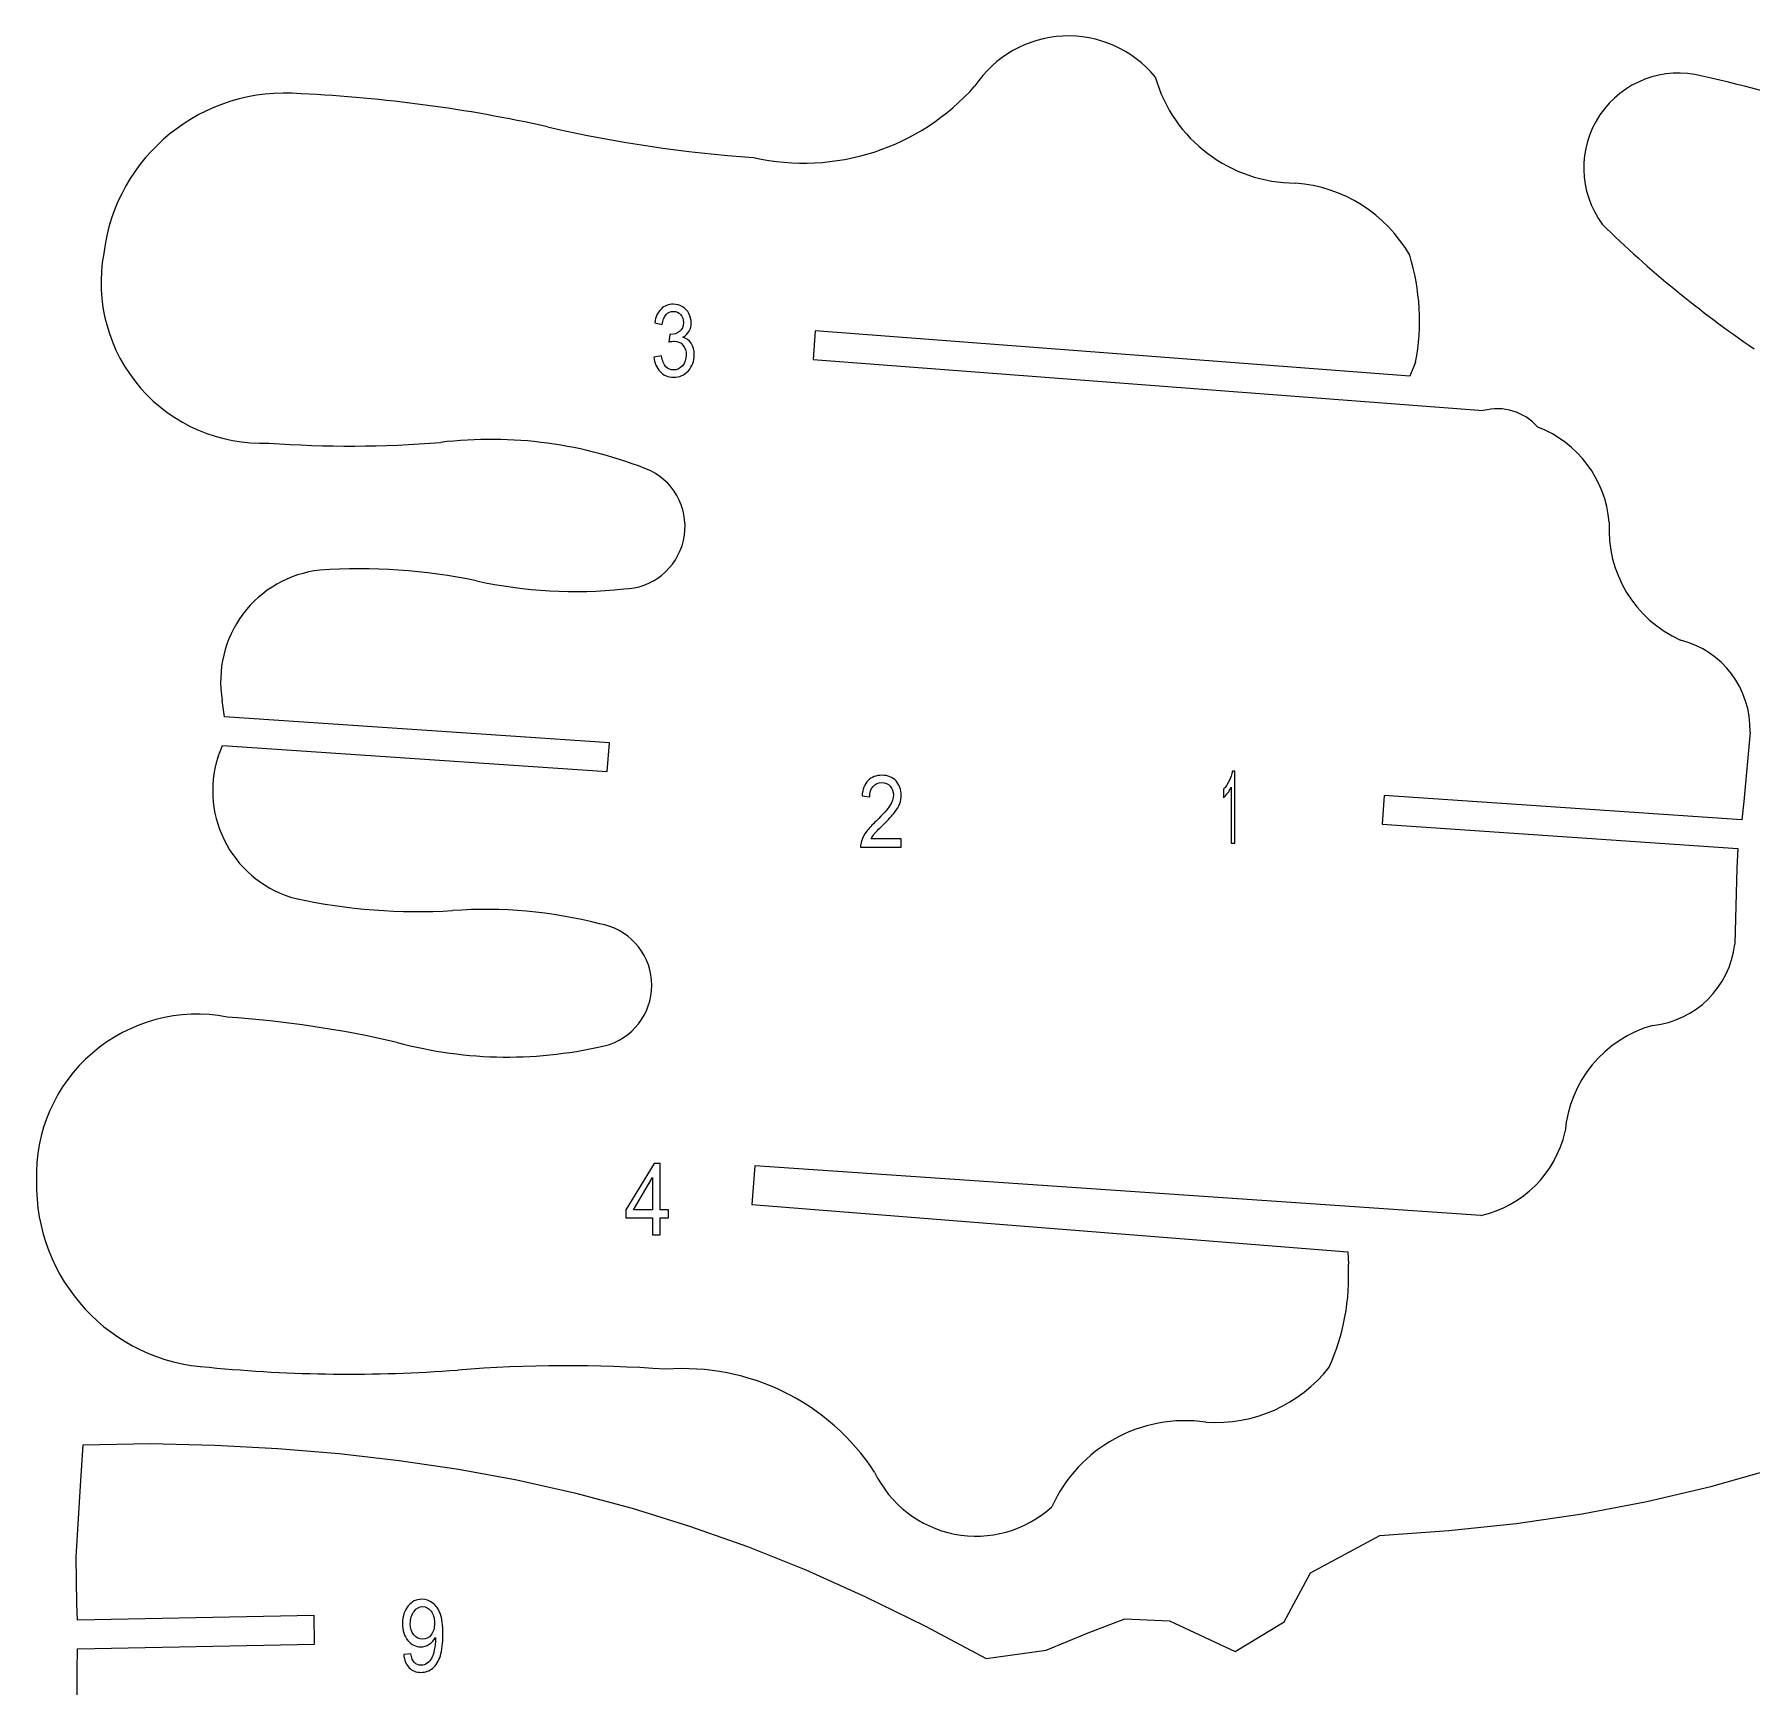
# Model space of a CAD drawing. Header units: millimetres. Extents: x -145 to 189, y -186 to 77.
# Drawn here: x -144.8 to -82.4, y -121.6 to -61.5 of the extents above; entities that cross this region are included whole.
import ezdxf

# ---------------------------------------------------------------- set-up
doc = ezdxf.new("R2010")
doc.units = ezdxf.units.MM
doc.header["$MEASUREMENT"] = 0
doc.layers.add('Capa 1', color=7, linetype='Continuous')

msp = doc.modelspace()

# ---------------------------------------------------------------- linework, layer by layer
at = {"layer": 'Capa 1', "lineweight": 25}
for points in [[(-104.0573, -63.0278), (-104.88, -62.0284), (-106.1271, -61.4772), (-107.4199, -61.5417), (-107.4199, -61.5417), (-108.7128, -61.6061), (-109.8989, -62.2786), (-110.6181, -63.3547)], [(-84.1491, -62.997), (-85.5631, -62.6317), (-87.0539, -63.196), (-87.8714, -64.4061), (-87.8714, -64.4061), (-88.6889, -65.6162), (-88.6561, -67.2099), (-87.7894, -68.3853)], [(-142.3262, -69.4494), (-142.6474, -71.2008), (-142.1533, -73.0032), (-140.984, -74.3461), (-140.984, -74.3461), (-139.8146, -75.6889), (-138.0972, -76.426), (-136.3183, -76.3486)], [(-123.4, -81.657), (-122.3576, -81.638), (-121.4618, -80.9121), (-121.2273, -79.8962), (-121.2273, -79.8962), (-120.9929, -78.8803), (-121.4798, -77.8352), (-122.4085, -77.3612)], [(-134.4564, -80.9732), (-135.5714, -81.0968), (-136.5857, -81.6763), (-137.2584, -82.5741), (-137.2584, -82.5741), (-137.9312, -83.4719), (-138.2024, -84.6081), (-138.0079, -85.713)], [(-138.1731, -87.7846), (-138.5044, -88.8447), (-138.387, -89.9942), (-137.8482, -90.9654), (-137.8482, -90.9654), (-137.3094, -91.9366), (-136.3963, -92.6448), (-135.3215, -92.9249)], [(-123.9192, -98.2343), (-122.9322, -97.899), (-122.2999, -96.9349), (-122.3856, -95.896), (-122.3856, -95.896), (-122.4714, -94.857), (-123.2531, -94.0097), (-124.2818, -93.8407)], [(-137.8301, -97.2334), (-139.5793, -96.9006), (-141.3849, -97.3828), (-142.7355, -98.5432), (-142.7355, -98.5432), (-144.0861, -99.7037), (-144.8345, -101.4162), (-144.7688, -103.1956)], [(-114.269, -113.7927), (-113.7122, -114.9614), (-112.6353, -115.7976), (-111.3652, -116.0476), (-111.3652, -116.0476), (-110.0951, -116.2976), (-108.7816, -115.9318), (-107.8235, -115.0614)]]:
    msp.add_open_spline(points, degree=3, knots=[0, 0, 0, 0, 0.3333333, 0.3333333, 0.3333333, 0.3333333, 1, 1, 1, 1], dxfattribs=at)
for points in [[(-104.0573, -63.0278), (-103.4051, -65.3098), (-101.3209, -66.8845), (-98.9474, -66.8884)], [(-79.1031, -64.3642), (-80.7644, -63.8351), (-82.448, -63.3789), (-84.1491, -62.997)], [(-135.1313, -63.6416), (-138.7043, -63.3175), (-141.8892, -65.8885), (-142.3262, -69.4494)], [(-126.1685, -64.8441), (-129.1157, -64.1849), (-132.1146, -63.7826), (-135.1313, -63.6416)], [(-118.6767, -65.9624), (-115.7161, -66.6258), (-112.6288, -65.6269), (-110.6181, -63.3547)], [(-126.1685, -64.8441), (-123.703, -65.4052), (-121.1986, -65.779), (-118.6767, -65.9624)], [(-94.797, -69.5141), (-95.6597, -68.005), (-97.2142, -67.0215), (-98.9474, -66.8884)], [(-87.7894, -68.3853), (-86.0871, -70.0574), (-84.2384, -71.5736), (-82.2655, -72.9157)], [(-94.5804, -73.4064), (-94.3367, -72.1106), (-94.411, -70.775), (-94.797, -69.5142)], [(-116.4341, -72.2678), (-116.4341, -72.2678), (-116.5098, -73.3123), (-116.5098, -73.3123)], [(-94.7965, -73.9146), (-94.7965, -73.9146), (-116.4341, -72.2678), (-116.4341, -72.2678)], [(-116.5098, -73.3123), (-116.5098, -73.3123), (-92.1179, -75.1687), (-92.1179, -75.1687)], [(-94.5804, -73.4064), (-94.5804, -73.4064), (-94.7965, -73.9146), (-94.7965, -73.9146)], [(-90.1291, -75.7702), (-90.6237, -75.2078), (-91.3945, -74.9747), (-92.1179, -75.1687)], [(-122.4085, -77.3612), (-124.831, -76.369), (-127.4669, -76.0124), (-130.066, -76.3251)], [(-87.5354, -79.2321), (-87.6654, -77.6765), (-88.6727, -76.332), (-90.1291, -75.7702)], [(-136.3183, -76.3486), (-134.2367, -76.5019), (-132.1464, -76.494), (-130.066, -76.3251)], [(-87.5354, -79.2321), (-87.6466, -81.0626), (-86.6113, -82.7702), (-84.9368, -83.5182)], [(-128.7607, -81.3606), (-130.6325, -80.9709), (-132.549, -80.8406), (-134.4564, -80.9732)], [(-128.7607, -81.3606), (-127.0014, -81.7476), (-125.1912, -81.8477), (-123.4, -81.657)], [(-82.4087, -86.8722), (-82.3621, -85.3001), (-83.4127, -83.9063), (-84.9368, -83.5182)], [(-137.9243, -86.3058), (-137.9243, -86.3058), (-138.0079, -85.713), (-138.0079, -85.713)], [(-123.9212, -87.2573), (-123.9212, -87.2573), (-137.9243, -86.3058), (-137.9243, -86.3058)], [(-138.1731, -87.7846), (-138.1731, -87.7846), (-137.9963, -87.3505), (-137.9963, -87.3505)], [(-137.9963, -87.3505), (-137.9963, -87.3505), (-123.9968, -88.3018), (-123.9968, -88.3018)], [(-123.9968, -88.3018), (-123.9968, -88.3018), (-123.9212, -87.2573), (-123.9212, -87.2573)], [(-82.4087, -86.8722), (-82.4087, -86.8722), (-82.6347, -89.3898), (-82.6347, -89.3898)], [(-95.7211, -89.1734), (-95.7211, -89.1734), (-95.7966, -90.2179), (-95.7966, -90.2179)], [(-82.7085, -90.0576), (-82.7085, -90.0576), (-95.7211, -89.1734), (-95.7211, -89.1734)], [(-82.6347, -89.3898), (-82.6347, -89.3898), (-82.7085, -90.0576), (-82.7085, -90.0576)], [(-95.7966, -90.2179), (-95.7966, -90.2179), (-82.849, -91.0977), (-82.849, -91.0977)], [(-82.849, -91.0977), (-82.849, -91.0977), (-82.8951, -91.8042), (-82.8951, -91.8042)], [(-82.8951, -91.8042), (-82.8951, -91.8042), (-82.9666, -94.5831), (-82.9666, -94.5831)], [(-135.3215, -92.9249), (-133.4531, -93.3309), (-131.5378, -93.478), (-129.6293, -93.3619)], [(-124.2818, -93.8407), (-126.0268, -93.394), (-127.8326, -93.2323), (-129.6293, -93.3619)], [(-85.9514, -97.5378), (-84.3874, -97.3733), (-83.147, -96.1454), (-82.9666, -94.5831)], [(-131.6461, -98.1569), (-133.6806, -97.6902), (-135.748, -97.3814), (-137.8301, -97.2334)], [(-85.9514, -97.5378), (-87.7162, -98.0367), (-88.9867, -99.5776), (-89.1402, -101.405)], [(-131.6461, -98.1569), (-129.1192, -98.8406), (-126.4594, -98.8673), (-123.9192, -98.2343)], [(-92.2053, -104.4572), (-90.6833, -104.1109), (-89.4929, -102.9256), (-89.1402, -101.405)], [(-118.6329, -102.6467), (-118.6329, -102.6467), (-118.7346, -104.0512), (-118.7346, -104.0512)], [(-96.8107, -104.1449), (-96.8107, -104.1449), (-118.6329, -102.6467), (-118.6329, -102.6467)], [(-144.7688, -103.1956), (-144.8491, -106.7823), (-142.0675, -109.7851), (-138.4851, -109.9788)], [(-118.7346, -104.0512), (-118.7346, -104.0512), (-97.0465, -105.7832), (-97.0465, -105.7832)], [(-92.2053, -104.4572), (-92.2053, -104.4572), (-96.8107, -104.1449), (-96.8107, -104.1449)], [(-97.7258, -109.976), (-97.1981, -108.8012), (-96.9593, -107.5171), (-97.0293, -106.2311)], [(-97.0465, -105.7832), (-97.0465, -105.7832), (-97.0293, -106.2311), (-97.0293, -106.2311)], [(-138.4851, -109.9788), (-135.4795, -110.2738), (-132.454, -110.3075), (-129.4426, -110.0796)], [(-121.8679, -110.0518), (-124.3899, -109.8701), (-126.922, -109.8794), (-129.4426, -110.0796)], [(-114.269, -113.7927), (-115.9316, -111.2548), (-118.8427, -109.8217), (-121.8679, -110.0518)], [(-102.211, -111.9768), (-100.4767, -112.0946), (-98.7968, -111.3452), (-97.7258, -109.976)], [(-102.211, -111.9768), (-104.5603, -111.6389), (-106.8495, -112.897), (-107.8235, -115.0614)], [(-143.1697, -114.2984), (-143.1697, -114.2984), (-143.0691, -112.801), (-143.0691, -112.801)], [(-143.0691, -112.801), (-143.0691, -112.801), (-140.6309, -112.7467), (-140.6309, -112.7467)], [(-140.6309, -112.7467), (-140.6309, -112.7467), (-138.2773, -112.8164), (-138.2773, -112.8164)], [(-138.2773, -112.8164), (-138.2773, -112.8164), (-135.9882, -112.9395), (-135.9882, -112.9395)], [(-135.9882, -112.9395), (-135.9882, -112.9395), (-133.7546, -113.1212), (-133.7546, -113.1212)], [(-133.7546, -113.1212), (-133.7546, -113.1212), (-131.5671, -113.3671), (-131.5671, -113.3671)], [(-131.5671, -113.3671), (-131.5671, -113.3671), (-129.4166, -113.683), (-129.4166, -113.683)], [(-129.4166, -113.683), (-129.4166, -113.683), (-127.2939, -114.0744), (-127.2939, -114.0744)], [(-83.8387, -114.3197), (-83.8387, -114.3197), (-81.5232, -113.6621), (-81.5232, -113.6621)], [(-143.3233, -116.8785), (-143.3233, -116.8785), (-143.1697, -114.2984), (-143.1697, -114.2984)], [(-127.2939, -114.0744), (-127.2939, -114.0744), (-125.1899, -114.5464), (-125.1899, -114.5464)], [(-86.1686, -114.8665), (-86.1686, -114.8665), (-83.8387, -114.3197), (-83.8387, -114.3197)], [(-125.1899, -114.5464), (-125.1899, -114.5464), (-123.0954, -115.105), (-123.0954, -115.105)], [(-88.5248, -115.3102), (-88.5248, -115.3102), (-86.1686, -114.8665), (-86.1686, -114.8665)], [(-123.0954, -115.105), (-123.0954, -115.105), (-121.0011, -115.7554), (-121.0011, -115.7554)], [(-90.9202, -115.6585), (-90.9202, -115.6585), (-88.5248, -115.3102), (-88.5248, -115.3102)], [(-121.0011, -115.7554), (-121.0011, -115.7554), (-118.8979, -116.5034), (-118.8979, -116.5034)], [(-98.4074, -117.463), (-98.4074, -117.463), (-95.8782, -116.0989), (-95.8782, -116.0989)], [(-95.8782, -116.0989), (-95.8782, -116.0989), (-93.3667, -115.9188), (-93.3667, -115.9188)], [(-93.3667, -115.9188), (-93.3667, -115.9188), (-90.9202, -115.6585), (-90.9202, -115.6585)], [(-118.8979, -116.5034), (-118.8979, -116.5034), (-116.7767, -117.3544), (-116.7767, -117.3544)], [(-143.3041, -118.5823), (-143.3041, -118.5823), (-143.3233, -116.8785), (-143.3233, -116.8785)], [(-116.7767, -117.3544), (-116.7767, -117.3544), (-114.6281, -118.3138), (-114.6281, -118.3138)], [(-99.3643, -119.2362), (-99.3643, -119.2362), (-98.4074, -117.463), (-98.4074, -117.463)], [(-143.2758, -119.1775), (-143.2758, -119.1775), (-143.3041, -118.5823), (-143.3041, -118.5823)], [(-114.6281, -118.3138), (-114.6281, -118.3138), (-112.4431, -119.3872), (-112.4431, -119.3872)], [(-134.6644, -119.0071), (-134.6644, -119.0071), (-143.2758, -119.1775), (-143.2758, -119.1775)], [(-134.6526, -120.0543), (-134.6526, -120.0543), (-134.6644, -119.0071), (-134.6644, -119.0071)], [(-106.5023, -119.637), (-106.5023, -119.637), (-105.1684, -119.1334), (-105.1684, -119.1334)], [(-105.1684, -119.1334), (-105.1684, -119.1334), (-103.5421, -119.21), (-103.5421, -119.21)], [(-103.5421, -119.21), (-103.5421, -119.21), (-101.1485, -120.3152), (-101.1485, -120.3152)], [(-101.1485, -120.3152), (-101.1485, -120.3152), (-99.3643, -119.2362), (-99.3643, -119.2362)], [(-112.4431, -119.3872), (-112.4431, -119.3872), (-110.2144, -120.5794), (-110.2144, -120.5794)], [(-108.024, -120.269), (-108.024, -120.269), (-106.5023, -119.637), (-106.5023, -119.637)], [(-143.2935, -120.9951), (-143.2935, -120.9951), (-143.2762, -120.2227), (-143.2762, -120.2227)], [(-143.2762, -120.2227), (-143.2762, -120.2227), (-134.6526, -120.0543), (-134.6526, -120.0543)], [(-110.2144, -120.5794), (-110.2144, -120.5794), (-108.024, -120.269), (-108.024, -120.269)], [(-143.2733, -122.8546), (-143.2733, -122.8546), (-143.2935, -120.9951), (-143.2935, -120.9951)]]:
    msp.add_open_spline(points, degree=3, dxfattribs=at)
at = {"layer": 'Capa 1'}
for points, knots in [([(-122.3, -73.2203), (-122.3, -73.2203), (-122.0251, -73.1767), (-122.0251, -73.1767), (-122.0251, -73.1767), (-121.9933, -73.3585), (-121.9402, -73.4894), (-121.8648, -73.5694), (-121.8648, -73.5694), (-121.7893, -73.6494), (-121.6966, -73.6894), (-121.5867, -73.6894), (-121.5867, -73.6894), (-121.4565, -73.6894), (-121.3467, -73.6373), (-121.2582, -73.533), (-121.2582, -73.533), (-121.1697, -73.4288), (-121.1254, -73.2997), (-121.1254, -73.1458), (-121.1254, -73.1458), (-121.1254, -72.9991), (-121.1666, -72.8779), (-121.2493, -72.7822), (-121.2493, -72.7822), (-121.3316, -72.687), (-121.4363, -72.6392), (-121.5638, -72.6392), (-121.5638, -72.6392), (-121.6159, -72.6392), (-121.6804, -72.6513), (-121.758, -72.6749), (-121.758, -72.6749), (-121.758, -72.6749), (-121.7273, -72.3949), (-121.7273, -72.3949), (-121.7273, -72.3949), (-121.7091, -72.3974), (-121.694, -72.3986), (-121.6831, -72.3986), (-121.6831, -72.3986), (-121.5654, -72.3986), (-121.4602, -72.3628), (-121.366, -72.2919), (-121.366, -72.2919), (-121.2723, -72.221), (-121.2254, -72.1119), (-121.2254, -71.9647), (-121.2254, -71.9647), (-121.2254, -71.8477), (-121.2598, -71.7508), (-121.328, -71.6738), (-121.328, -71.6738), (-121.3961, -71.5968), (-121.4842, -71.5586), (-121.5919, -71.5586), (-121.5919, -71.5586), (-121.6992, -71.5586), (-121.7882, -71.598), (-121.8595, -71.6768), (-121.8595, -71.6768), (-121.9309, -71.7556), (-121.9766, -71.8738), (-121.997, -72.0313), (-121.997, -72.0313), (-121.997, -72.0313), (-122.2719, -71.9732), (-122.2719, -71.9732), (-122.2719, -71.9732), (-122.2381, -71.7586), (-122.162, -71.592), (-122.0428, -71.4738), (-122.0428, -71.4738), (-121.9241, -71.3556), (-121.7757, -71.2968), (-121.5987, -71.2968), (-121.5987, -71.2968), (-121.4769, -71.2968), (-121.3644, -71.3271), (-121.2619, -71.3884), (-121.2619, -71.3884), (-121.1588, -71.449), (-121.0802, -71.532), (-121.026, -71.6368), (-121.026, -71.6368), (-120.9713, -71.7423), (-120.9443, -71.8538), (-120.9443, -71.9719), (-120.9443, -71.9719), (-120.9443, -72.0841), (-120.9703, -72.1859), (-121.0218, -72.278), (-121.0218, -72.278), (-121.0739, -72.3701), (-121.151, -72.4434), (-121.2525, -72.498), (-121.2525, -72.498), (-121.1202, -72.5331), (-121.0177, -72.6071), (-120.9443, -72.7192), (-120.9443, -72.7192), (-120.8714, -72.8307), (-120.835, -72.9713), (-120.835, -73.1391), (-120.835, -73.1391), (-120.835, -73.3664), (-120.9063, -73.5597), (-121.0484, -73.7179), (-121.0484, -73.7179), (-121.1911, -73.8761), (-121.3712, -73.9548), (-121.5888, -73.9548), (-121.5888, -73.9548), (-121.7851, -73.9548), (-121.948, -73.8864), (-122.0777, -73.75), (-122.0777, -73.75), (-122.2078, -73.6136), (-122.2818, -73.4373), (-122.3, -73.2203)], [0, 0, 0, 0, 0.0322581, 0.0322581, 0.0322581, 0.0322581, 0.0645161, 0.0645161, 0.0645161, 0.0645161, 0.0967742, 0.0967742, 0.0967742, 0.0967742, 0.1290323, 0.1290323, 0.1290323, 0.1290323, 0.1612903, 0.1612903, 0.1612903, 0.1612903, 0.1935484, 0.1935484, 0.1935484, 0.1935484, 0.2258065, 0.2258065, 0.2258065, 0.2258065, 0.2580645, 0.2580645, 0.2580645, 0.2580645, 0.2903226, 0.2903226, 0.2903226, 0.2903226, 0.3225806, 0.3225806, 0.3225806, 0.3225806, 0.3548387, 0.3548387, 0.3548387, 0.3548387, 0.3870968, 0.3870968, 0.3870968, 0.3870968, 0.4193548, 0.4193548, 0.4193548, 0.4193548, 0.4516129, 0.4516129, 0.4516129, 0.4516129, 0.483871, 0.483871, 0.483871, 0.483871, 0.516129, 0.516129, 0.516129, 0.516129, 0.5483871, 0.5483871, 0.5483871, 0.5483871, 0.5806452, 0.5806452, 0.5806452, 0.5806452, 0.6129032, 0.6129032, 0.6129032, 0.6129032, 0.6451613, 0.6451613, 0.6451613, 0.6451613, 0.6774194, 0.6774194, 0.6774194, 0.6774194, 0.7096774, 0.7096774, 0.7096774, 0.7096774, 0.7419355, 0.7419355, 0.7419355, 0.7419355, 0.7741935, 0.7741935, 0.7741935, 0.7741935, 0.8064516, 0.8064516, 0.8064516, 0.8064516, 0.8387097, 0.8387097, 0.8387097, 0.8387097, 0.8709677, 0.8709677, 0.8709677, 0.8709677, 0.9032258, 0.9032258, 0.9032258, 0.9032258, 0.9354839, 0.9354839, 0.9354839, 0.9354839, 1, 1, 1, 1]), ([(-113.2992, -90.7462), (-113.2992, -90.7462), (-113.2992, -91.0516), (-113.2992, -91.0516), (-113.2992, -91.0516), (-113.2992, -91.0516), (-114.78, -91.0516), (-114.78, -91.0516), (-114.78, -91.0516), (-114.7821, -90.9746), (-114.7711, -90.9007), (-114.7477, -90.8292), (-114.7477, -90.8292), (-114.7096, -90.7122), (-114.6487, -90.5965), (-114.565, -90.4832), (-114.565, -90.4832), (-114.4811, -90.3698), (-114.3614, -90.2389), (-114.2057, -90.0905), (-114.2057, -90.0905), (-113.9636, -89.8584), (-113.7991, -89.6747), (-113.7132, -89.539), (-113.7132, -89.539), (-113.6267, -89.4032), (-113.5835, -89.2748), (-113.5835, -89.1536), (-113.5835, -89.1536), (-113.5835, -89.0269), (-113.6226, -88.9202), (-113.7007, -88.833), (-113.7007, -88.833), (-113.7788, -88.7463), (-113.8809, -88.7027), (-114.0063, -88.7027), (-114.0063, -88.7027), (-114.139, -88.7027), (-114.2453, -88.7487), (-114.3249, -88.8409), (-114.3249, -88.8409), (-114.4046, -88.9324), (-114.4447, -89.0596), (-114.4457, -89.2226), (-114.4457, -89.2226), (-114.4457, -89.2226), (-114.7268, -89.1899), (-114.7268, -89.1899), (-114.7268, -89.1899), (-114.7076, -88.9451), (-114.6347, -88.7584), (-114.5087, -88.63), (-114.5087, -88.63), (-114.3822, -88.5015), (-114.213, -88.4372), (-114, -88.4372), (-114, -88.4372), (-113.7856, -88.4372), (-113.6153, -88.5063), (-113.4903, -88.6451), (-113.4903, -88.6451), (-113.3649, -88.7839), (-113.3024, -88.956), (-113.3024, -89.1608), (-113.3024, -89.1608), (-113.3024, -89.2651), (-113.3206, -89.3675), (-113.3576, -89.4681), (-113.3576, -89.4681), (-113.394, -89.5693), (-113.4549, -89.6753), (-113.5398, -89.7868), (-113.5398, -89.7868), (-113.6252, -89.8977), (-113.7663, -90.0511), (-113.9631, -90.245), (-113.9631, -90.245), (-114.1281, -90.4062), (-114.2343, -90.5153), (-114.2812, -90.5728), (-114.2812, -90.5728), (-114.328, -90.6304), (-114.3666, -90.688), (-114.3973, -90.7462), (-114.3973, -90.7462), (-114.3973, -90.7462), (-113.2992, -90.7462), (-113.2992, -90.7462)], [0, 0, 0, 0, 0.0434783, 0.0434783, 0.0434783, 0.0434783, 0.0869565, 0.0869565, 0.0869565, 0.0869565, 0.1304348, 0.1304348, 0.1304348, 0.1304348, 0.173913, 0.173913, 0.173913, 0.173913, 0.2173913, 0.2173913, 0.2173913, 0.2173913, 0.2608696, 0.2608696, 0.2608696, 0.2608696, 0.3043478, 0.3043478, 0.3043478, 0.3043478, 0.3478261, 0.3478261, 0.3478261, 0.3478261, 0.3913043, 0.3913043, 0.3913043, 0.3913043, 0.4347826, 0.4347826, 0.4347826, 0.4347826, 0.4782609, 0.4782609, 0.4782609, 0.4782609, 0.5217391, 0.5217391, 0.5217391, 0.5217391, 0.5652174, 0.5652174, 0.5652174, 0.5652174, 0.6086957, 0.6086957, 0.6086957, 0.6086957, 0.6521739, 0.6521739, 0.6521739, 0.6521739, 0.6956522, 0.6956522, 0.6956522, 0.6956522, 0.7391304, 0.7391304, 0.7391304, 0.7391304, 0.7826087, 0.7826087, 0.7826087, 0.7826087, 0.826087, 0.826087, 0.826087, 0.826087, 0.8695652, 0.8695652, 0.8695652, 0.8695652, 0.9130435, 0.9130435, 0.9130435, 0.9130435, 1, 1, 1, 1]), ([(-101.1548, -90.9079), (-101.1548, -90.9079), (-101.2922, -90.9079), (-101.2922, -90.9079), (-101.2922, -90.9079), (-101.2922, -90.9079), (-101.2922, -88.8705), (-101.2922, -88.8705), (-101.2922, -88.8705), (-101.3253, -88.9444), (-101.3687, -89.0177), (-101.4224, -89.0911), (-101.4224, -89.0911), (-101.476, -89.1644), (-101.5244, -89.2195), (-101.5671, -89.2559), (-101.5671, -89.2559), (-101.5671, -89.2559), (-101.5671, -88.9468), (-101.5671, -88.9468), (-101.5671, -88.9468), (-101.4903, -88.8632), (-101.4232, -88.7614), (-101.3656, -88.6414), (-101.3656, -88.6414), (-101.3081, -88.522), (-101.2672, -88.4063), (-101.2433, -88.2935), (-101.2433, -88.2935), (-101.2433, -88.2935), (-101.1548, -88.2935), (-101.1548, -88.2935), (-101.1548, -88.2935), (-101.1548, -88.2935), (-101.1548, -90.9079), (-101.1548, -90.9079)], [0, 0, 0, 0, 0.1, 0.1, 0.1, 0.1, 0.2, 0.2, 0.2, 0.2, 0.3, 0.3, 0.3, 0.3, 0.4, 0.4, 0.4, 0.4, 0.5, 0.5, 0.5, 0.5, 0.6, 0.6, 0.6, 0.6, 0.7, 0.7, 0.7, 0.7, 0.8, 0.8, 0.8, 0.8, 1, 1, 1, 1]), ([(-122.3475, -105.1652), (-122.3475, -105.1652), (-122.3475, -104.5434), (-122.3475, -104.5434), (-122.3475, -104.5434), (-122.3475, -104.5434), (-123.319, -104.5434), (-123.319, -104.5434), (-123.319, -104.5434), (-123.319, -104.5434), (-123.319, -104.2489), (-123.319, -104.2489), (-123.319, -104.2489), (-123.319, -104.2489), (-122.2976, -102.5618), (-122.2976, -102.5618), (-122.2976, -102.5618), (-122.2976, -102.5618), (-122.0727, -102.5618), (-122.0727, -102.5618), (-122.0727, -102.5618), (-122.0727, -102.5618), (-122.0727, -104.2489), (-122.0727, -104.2489), (-122.0727, -104.2489), (-122.0727, -104.2489), (-121.7696, -104.2489), (-121.7696, -104.2489), (-121.7696, -104.2489), (-121.7696, -104.2489), (-121.7696, -104.5434), (-121.7696, -104.5434), (-121.7696, -104.5434), (-121.7696, -104.5434), (-122.0727, -104.5434), (-122.0727, -104.5434), (-122.0727, -104.5434), (-122.0727, -104.5434), (-122.0727, -105.1652), (-122.0727, -105.1652), (-122.0727, -105.1652), (-122.0727, -105.1652), (-122.3475, -105.1652), (-122.3475, -105.1652)], [0, 0, 0, 0, 0.0833333, 0.0833333, 0.0833333, 0.0833333, 0.1666667, 0.1666667, 0.1666667, 0.1666667, 0.25, 0.25, 0.25, 0.25, 0.3333333, 0.3333333, 0.3333333, 0.3333333, 0.4166667, 0.4166667, 0.4166667, 0.4166667, 0.5, 0.5, 0.5, 0.5, 0.5833333, 0.5833333, 0.5833333, 0.5833333, 0.6666667, 0.6666667, 0.6666667, 0.6666667, 0.75, 0.75, 0.75, 0.75, 0.8333333, 0.8333333, 0.8333333, 0.8333333, 1, 1, 1, 1]), ([(-122.3475, -104.2489), (-122.3475, -104.2489), (-122.3475, -103.0775), (-122.3475, -103.0775), (-122.3475, -103.0775), (-122.3475, -103.0775), (-123.0488, -104.2489), (-123.0488, -104.2489), (-123.0488, -104.2489), (-123.0488, -104.2489), (-122.3475, -104.2489), (-122.3475, -104.2489)], [0, 0, 0, 0, 0.25, 0.25, 0.25, 0.25, 0.5, 0.5, 0.5, 0.5, 1, 1, 1, 1]), ([(-131.4075, -120.4333), (-131.4075, -120.4333), (-131.1451, -120.4079), (-131.1451, -120.4079), (-131.1451, -120.4079), (-131.1227, -120.5521), (-131.08, -120.6563), (-131.0171, -120.7212), (-131.0171, -120.7212), (-130.9541, -120.786), (-130.8733, -120.8187), (-130.7744, -120.8187), (-130.7744, -120.8187), (-130.6901, -120.8187), (-130.6162, -120.7963), (-130.5521, -120.7509), (-130.5521, -120.7509), (-130.4881, -120.706), (-130.436, -120.646), (-130.3959, -120.5703), (-130.3959, -120.5703), (-130.3559, -120.4951), (-130.322, -120.3933), (-130.2945, -120.2654), (-130.2945, -120.2654), (-130.2668, -120.1376), (-130.2533, -120.0073), (-130.2533, -119.8746), (-130.2533, -119.8746), (-130.2533, -119.8606), (-130.2538, -119.8388), (-130.2549, -119.8103), (-130.2549, -119.8103), (-130.3095, -119.9121), (-130.3845, -119.9952), (-130.4793, -120.0582), (-130.4793, -120.0582), (-130.574, -120.1218), (-130.6771, -120.1533), (-130.7874, -120.1533), (-130.7874, -120.1533), (-130.9723, -120.1533), (-131.1285, -120.0752), (-131.2566, -119.9188), (-131.2566, -119.9188), (-131.3841, -119.7631), (-131.4482, -119.557), (-131.4482, -119.3013), (-131.4482, -119.3013), (-131.4482, -119.037), (-131.3815, -118.8249), (-131.2477, -118.6637), (-131.2477, -118.6637), (-131.1144, -118.5031), (-130.9473, -118.4225), (-130.7458, -118.4225), (-130.7458, -118.4225), (-130.6011, -118.4225), (-130.4683, -118.468), (-130.3476, -118.5595), (-130.3476, -118.5595), (-130.2273, -118.6504), (-130.1361, -118.7801), (-130.0737, -118.9492), (-130.0737, -118.9492), (-130.0112, -119.1176), (-129.9799, -119.3619), (-129.9799, -119.6812), (-129.9799, -119.6812), (-129.9799, -120.0139), (-130.0107, -120.2788), (-130.0726, -120.4757), (-130.0726, -120.4757), (-130.1346, -120.6733), (-130.2273, -120.823), (-130.3496, -120.926), (-130.3496, -120.926), (-130.4719, -121.029), (-130.6152, -121.0805), (-130.7797, -121.0805), (-130.7797, -121.0805), (-130.9546, -121.0805), (-131.0972, -121.0242), (-131.2081, -120.9108), (-131.2081, -120.9108), (-131.3185, -120.7975), (-131.3852, -120.6381), (-131.4075, -120.4333)], [0, 0, 0, 0, 0.0434783, 0.0434783, 0.0434783, 0.0434783, 0.0869565, 0.0869565, 0.0869565, 0.0869565, 0.1304348, 0.1304348, 0.1304348, 0.1304348, 0.173913, 0.173913, 0.173913, 0.173913, 0.2173913, 0.2173913, 0.2173913, 0.2173913, 0.2608696, 0.2608696, 0.2608696, 0.2608696, 0.3043478, 0.3043478, 0.3043478, 0.3043478, 0.3478261, 0.3478261, 0.3478261, 0.3478261, 0.3913043, 0.3913043, 0.3913043, 0.3913043, 0.4347826, 0.4347826, 0.4347826, 0.4347826, 0.4782609, 0.4782609, 0.4782609, 0.4782609, 0.5217391, 0.5217391, 0.5217391, 0.5217391, 0.5652174, 0.5652174, 0.5652174, 0.5652174, 0.6086957, 0.6086957, 0.6086957, 0.6086957, 0.6521739, 0.6521739, 0.6521739, 0.6521739, 0.6956522, 0.6956522, 0.6956522, 0.6956522, 0.7391304, 0.7391304, 0.7391304, 0.7391304, 0.7826087, 0.7826087, 0.7826087, 0.7826087, 0.826087, 0.826087, 0.826087, 0.826087, 0.8695652, 0.8695652, 0.8695652, 0.8695652, 0.9130435, 0.9130435, 0.9130435, 0.9130435, 1, 1, 1, 1]), ([(-130.2861, -119.2849), (-130.2861, -119.1019), (-130.3277, -118.9564), (-130.411, -118.8492), (-130.411, -118.8492), (-130.4939, -118.7419), (-130.5948, -118.688), (-130.7135, -118.688), (-130.7135, -118.688), (-130.8364, -118.688), (-130.9426, -118.7456), (-131.0322, -118.8613), (-131.0322, -118.8613), (-131.1222, -118.977), (-131.167, -119.1273), (-131.167, -119.3116), (-131.167, -119.3116), (-131.167, -119.477), (-131.1243, -119.6115), (-131.0395, -119.7146), (-131.0395, -119.7146), (-130.9541, -119.8182), (-130.8478, -119.8697), (-130.7213, -119.8697), (-130.7213, -119.8697), (-130.5943, -119.8697), (-130.4902, -119.8182), (-130.4085, -119.7146), (-130.4085, -119.7146), (-130.3267, -119.6115), (-130.2861, -119.4679), (-130.2861, -119.2849)], [0, 0, 0, 0, 0.1111111, 0.1111111, 0.1111111, 0.1111111, 0.2222222, 0.2222222, 0.2222222, 0.2222222, 0.3333333, 0.3333333, 0.3333333, 0.3333333, 0.4444444, 0.4444444, 0.4444444, 0.4444444, 0.5555556, 0.5555556, 0.5555556, 0.5555556, 0.6666667, 0.6666667, 0.6666667, 0.6666667, 0.7777778, 0.7777778, 0.7777778, 0.7777778, 1, 1, 1, 1])]:
    msp.add_open_spline(points, degree=3, knots=knots, dxfattribs=at)

doc.saveas('drawing.dxf')
